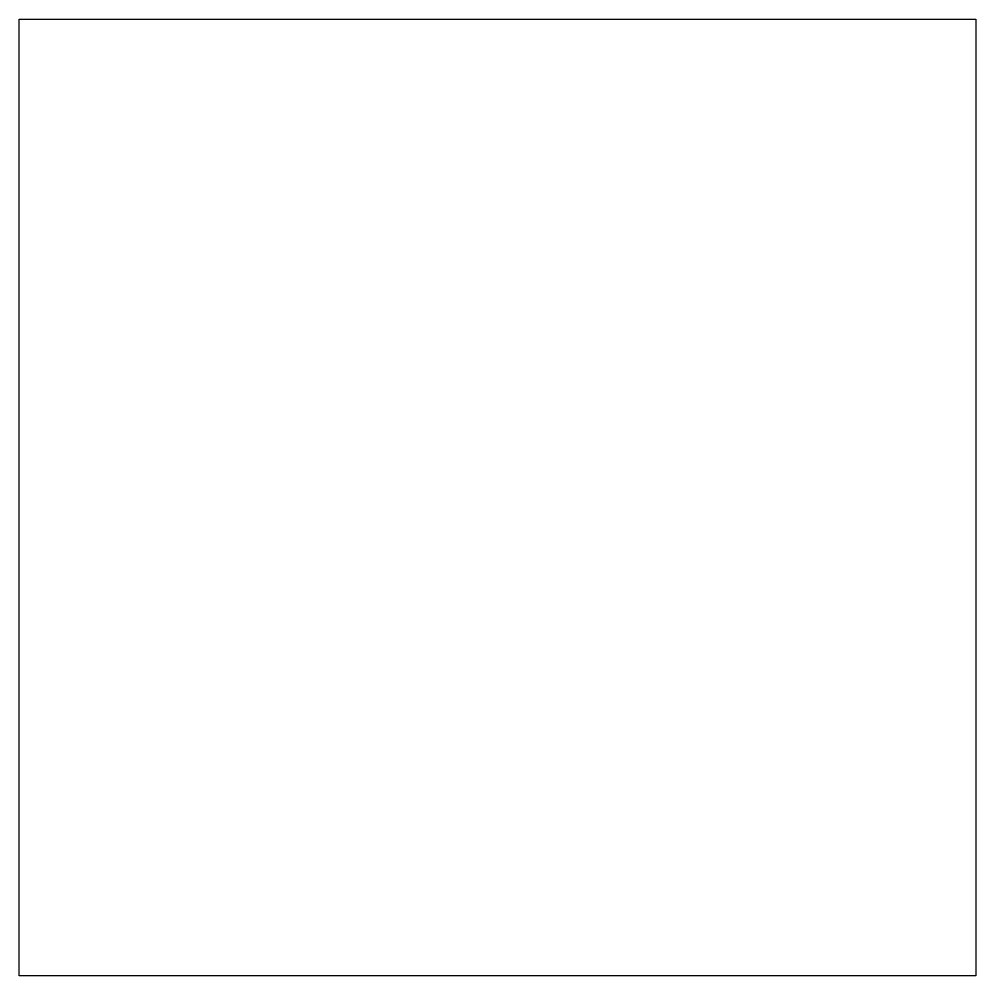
# Model space of a CAD drawing. Extents: x -1 to -0.5, y -1.5 to -1.
import ezdxf

# ---------------------------------------------------------------- set-up
doc = ezdxf.new("R2010")
doc.units = 0
doc.header["$MEASUREMENT"] = 0
doc.layers.add('Mark', color=7, linetype='Continuous')

msp = doc.modelspace()

# ---------------------------------------------------------------- linework, layer by layer
at = {"layer": 'Mark'}
msp.add_lwpolyline([(-0.5, -1.5), (-1, -1.5), (-1, -1), (-0.5, -1)], close=True, dxfattribs=at)

doc.saveas('drawing.dxf')
